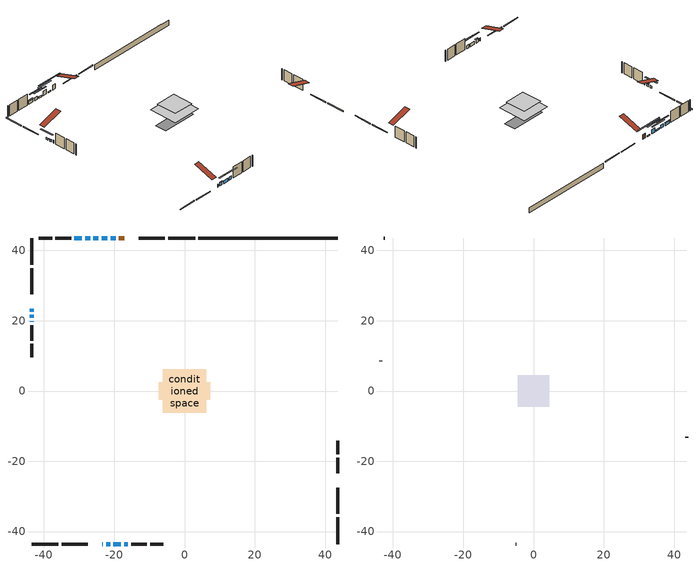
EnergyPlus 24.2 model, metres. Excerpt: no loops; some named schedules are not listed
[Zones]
conditioned space
 floor outside (Floor1 construction): -2.5,-2.5 -2.5,2.5 2.5,2.5 2.5,-2.5 z0.56
 floor adiabatic (AdiabaticFloorConstruction): -6.19,-6.19 -6.19,6.19 6.19,6.19 6.19,-6.19 z3
 floor foundation (Slab1 construction): -7.39,-2.52 -7.39,2.52 7.39,2.52 7.39,-2.52 z-1.69
 wall outside (RimJoist1 construction): 2.99,43.54 -4.67,43.54 / -43.54,-43.54 -35.89,-43.54 / -43.54,43.54 -43.54,35.89 / 43.54,-43.54 43.54,-35.89 z0.56:0.86
 wall outside (RimJoist2 construction): -5.6,43.54 -13.03,43.54 / -34.96,-43.54 -27.53,-43.54 / -43.54,34.96 -43.54,27.53 / 43.54,-34.96 43.54,-27.53 z0.56:0.86
 wall outside (AdiabaticWallConstruction 1): -17.15,43.54 -18.64,43.54 z0.56:2.59
 wall outside (AdiabaticWallConstruction): -23.4,-43.54 -23.2,-43.54 / -43.54,19.92 -43.54,19.71 z0.56:1.78; -22.27,-43.54 -21.2,-43.54 / -26.88,43.54 -28.25,43.54 / -17.21,-43.54 -16.14,-43.54 z0.56:1.93; -43.54,23.4 -43.54,22.59 z0.56:1.48; -43.54,21.66 -43.54,20.84 z0.56:1.42; -19.57,43.54 -20.99,43.54 z0.56:0.87; -21.92,43.54 -23.6,43.54 z0.56:2.49; -24.52,43.54 -25.95,43.54 z0.56:1.22; -20.27,-43.54 -18.14,-43.54 z0.56:1.88; -29.18,43.54 -31.31,43.54 z0.56:1.83
 wall outside (Wall1 construction): -32.24,43.54 -36.71,43.54 / -15.21,-43.54 -10.74,-43.54 / -43.54,18.78 -43.54,14.31 / 43.54,-23.4 43.54,-18.93 z0.56:5.44
 wall outside (Wall2 construction): -37.64,43.54 -41.47,43.54 / -9.81,-43.54 -5.99,-43.54 / -43.54,13.38 -43.54,9.55 / 43.54,-18 43.54,-14.17 z0.56:5.44
 wall foundation (FoundationWall1 construction): 3.92,43.54,-1.69 3.92,43.54,0.56 39.58,43.54,0.56 39.58,43.54,0.45 43.54,43.54,0.45 43.54,43.54,-1.69
 window (WindowConstruction 9): -23.4,-43.54 -23.2,-43.54 z0.56:1.78
 window (WindowConstruction 6): -22.27,-43.54 -21.2,-43.54 z0.56:1.93
 window (WindowConstruction 7): -43.54,23.4 -43.54,22.59 z0.56:1.47
 window (WindowConstruction 8): -43.54,21.66 -43.54,20.84 z0.56:1.42
 window (WindowConstruction 11): -19.57,43.54 -20.99,43.54 z0.56:0.86
 window (WindowConstruction 10): -43.54,19.92 -43.54,19.71 z0.56:1.78
 window (WindowConstruction): -21.92,43.54 -23.6,43.54 z0.56:2.49
 window (WindowConstruction 1): -24.52,43.54 -25.95,43.54 z0.56:1.22
 window (WindowConstruction 2): -26.88,43.54 -28.25,43.54 z0.56:1.93
 window (WindowConstruction 3): -20.27,-43.54 -18.14,-43.54 z0.56:1.88
 window (WindowConstruction 4): -29.18,43.54 -31.31,43.54 z0.56:1.83
 window (WindowConstruction 5): -17.21,-43.54 -16.14,-43.54 z0.56:1.93
 door (Door): -17.15,43.54 -18.64,43.54 z0.56:2.59
 ceiling adiabatic (AdiabaticFloorConstruction): 6.19,-6.19 6.19,6.19 -6.19,6.19 -6.19,-6.19 z3
attic - vented
 floor to conditioned space (Floor2 construction Reversed): -4.42,-4.42 -4.42,4.42 4.42,4.42 4.42,-4.42 z5.44
 wall outside (Wall3 construction): -42.4,43.54 -42.61,43.54 / -5.06,-43.54 -4.84,-43.54 / -43.54,8.62 -43.54,8.41 / 43.54,-13.24 43.54,-13.03 z0.56:5.44
 roof outside (Roof1 construction): -16.22,43.54,5.44 -16.22,34.94,8.3 -13.96,34.94,8.3 -13.96,43.54,5.44; -24.33,-43.54,5.44 -24.33,-34.94,8.3 -26.6,-34.94,8.3 -26.6,-43.54,5.44; -43.54,24.33,5.44 -34.94,24.33,8.3 -34.94,26.6,8.3 -43.54,26.6,5.44; 43.54,-24.33,5.44 34.94,-24.33,8.3 34.94,-26.6,8.3 43.54,-26.6,5.44
shading: -21,-43.54 -22.47,-43.54 -22.47,-43.95 -21,-43.95 z2.13; -43.54,20.04 -43.54,25.95 -43.95,25.95 -43.95,20.04 z4.03; -43.54,20.64 -43.54,21.86 -43.95,21.86 -43.95,20.64 z1.62; -25.98,43.54 -14.58,43.54 -14.58,43.95 -25.98,43.95 z5.85; -26.15,43.54 -19.37,43.54 -19.37,43.95 -26.15,43.95 z5.04; -28.5,43.54 -21.97,43.54 -21.97,43.95 -28.5,43.95 z3.77; -30.8,43.54 -24.33,43.54 -24.33,43.95 -30.8,43.95 z4.48; -15.59,-43.54 -22.82,-43.54 -22.82,-43.95 -15.59,-43.95 z4.43; -31.51,43.54 -28.98,43.54 -28.98,43.95 -31.51,43.95 z2.03; -13.59,-43.54 -19.76,-43.54 -19.76,-43.95 -13.59,-43.95 z4.48
[Building]
Building 1: Terrain=Suburbs
[Site:Location]
Toronto City Centre_ON: Latitude {deg}=43.63; Longitude {deg}=-79.39; Time Zone {hr}=-5; Elevation {m}=77; Keep Site Location Information=Yes
[Site:GroundTemperature:Shallow]
5.01852, 3.26908, 3.12898, 3.95918, 7.29196, 10.6092, 13.4851, 15.3069, 15.4617, 13.9799, 11.1774, 7.9619
[Site:WaterMainsTemperature]
Calculation Method=Schedule; Temperature Schedule=mains temperature schedule
[Material] Roughness=Rough; Thermal Absorptance=0.9
Name | Thickness {m} | Conductivity {W/m-K} | Density {kg/m3} | Specific Heat {J/kg-K} | Solar Absorptance | Visible Absorptance
asphalt or fiberglass shingles | 0.00635 | 0.162714 | 1121.4 | 1465.45 | 0.4 | 0.4
ceiling loosefill ins | 0.169333 | 0.0480833 | 16.02 | 1046.75 | 0.7 | 0.7
ceiling stud and cavity | 0.1397 | 0.118768 | 65.682 | 1177.47 | 0.7 | 0.7
concrete 4.0 in. | 0.1016 | 1.803125 | 2242.8 | 837.4 | 0.7 | 0.7
concrete 8.0 in. | 0.2032 | 1.803125 | 2242.8 | 837.4 | 0.7 | 0.7
door material | 0.04445 | 0.327969 | 512.64 | 1214.23 | 0.7 | 0.7
exterior vertical ins | 0.0371966 | 0.029427 | 32.04 | 1214.23 | 0.7 | 0.7
floor covering | 0.0127 | 0.0433444 | 54.468 | 1339.84 | 0.6 | 0.6
floor rigid ins | 0.103632 | 0.029427 | 32.04 | 1214.23 | 0.7 | 0.7
floor rigid ins 1; wall rigid ins | 0.512978 | 0.029427 | 32.04 | 1214.23 | 0.7 | 0.7
floor stud and cavity | 0.1397 | 0.118027 | 92.3553 | 1139.71 | 0.7 | 0.7
floor stud and cavity 1 | 0.1397 | 1.75129 | 37.0049 | 1207.88 | 0.7 | 0.7
furniture material conditioned space 1 | 0.1524 | 0.115458 | 640.8 | 1214.23 | 0.6 | 0.6
gypsum board | 0.0127 | 0.160291 | 801 | 837.4 | 0.6 | 0.6
gypsum board 1 | 0.0127 | 0.160291 | 801 | 837.4 | 0.7 | 0.7
osb sheathing 0.5 in. | 0.0127 | 0.115458 | 512.64 | 1214.23 | 0.7 | 0.7
osb sheathing 0.75 in. | 0.01905 | 0.115458 | 512.64 | 1214.23 | 0.7 | 0.7
osb sheathing 2.0 in. | 0.0508 | 0.115458 | 512.64 | 1214.23 | 0.7 | 0.7
rim joist rigid ins | 0.051816 | 0.029427 | 32.04 | 1214.23 | 0.7 | 0.7
rim joist stud and cavity | 0.0508 | 0.249611 | 125.044 | 1163.47 | 0.6 | 0.6
rim joist stud and cavity 1 | 0.0508 | 0.0381321 | 125.044 | 1163.47 | 0.6 | 0.6
slab rigid ins | 0.0108865 | 0.029427 | 32.04 | 1214.23 | 0.7 | 0.7
wall stud and cavity | 0.1397 | 0.0817921 | 139.0536 | 1170.24 | 0.7 | 0.7
wall stud and cavity 1 | 0.0889 | 6.9971 | 50.32683 | 1063.81 | 0.6 | 0.6
wall stud and cavity 2 | 0.0889 | 0.380278 | 52.3479 | 1209.89 | 0.7 | 0.7
wall stud and cavity 3 | 0.0889 | 0.391764 | 83.0341 | 1211.67 | 0.7 | 0.7
wood siding | 0.0254 | 0.102417 | 544.68 | 1172.36 | 0.4 | 0.4
wood siding 1 | 0.00254 | 0.102417 | 544.68 | 1172.36 | 0.4 | 0.4
wood siding 2; wood siding 3; wood siding 4 | 0.0254 | 0.102417 | 544.68 | 1172.36 | 0.7 | 0.7
[WindowMaterial:SimpleGlazingSystem]
Name | U-Factor {W/m2-K} | Solar Heat Gain Coefficient
WindowMaterial | 3.10416 | 0.58
WindowMaterial 1 | 3.083154 | 0.63
WindowMaterial 2 | 3.05079 | 0.68
WindowMaterial 3 | 3.04114 | 0.69
WindowMaterial 4 | 3.06158 | 0.66
WindowMaterial 5 | 3.05987 | 0.66
WindowMaterial 6 | 3.08543 | 0.63
WindowMaterial 7 | 3.125739 | 0.54
WindowMaterial 8 | 3.15243 | 0.5
[Construction]
AdiabaticFloorConstruction: floor stud and cavity 1, floor rigid ins 1, osb sheathing 0.75 in., floor covering
AdiabaticWallConstruction: wood siding 3, wall rigid ins, wall stud and cavity 2, gypsum board
AdiabaticWallConstruction 1: wood siding 4, wall rigid ins, wall stud and cavity 2, gypsum board
Door: door material
Floor1 construction: floor stud and cavity, floor rigid ins, osb sheathing 0.75 in., floor covering
Floor2 construction Reversed: gypsum board, ceiling stud and cavity, ceiling loosefill ins
FoundationWall1 construction: concrete 8.0 in., gypsum board 1
furniture construction conditioned space 1: furniture material conditioned space 1
PartitionWallConstruction: gypsum board, wall stud and cavity 3, gypsum board
RimJoist1 construction: wood siding 2, rim joist rigid ins, osb sheathing 2.0 in., rim joist stud and cavity
RimJoist2 construction: wood siding 2, osb sheathing 2.0 in., rim joist stud and cavity 1
Roof1 construction: asphalt or fiberglass shingles
Slab1 construction: slab rigid ins, concrete 4.0 in.
Wall1 construction; Wall2 construction: wood siding, osb sheathing 0.5 in., wall stud and cavity, gypsum board
Wall3 construction: wood siding 1, wall stud and cavity 1
WindowConstruction: WindowMaterial
WindowConstruction 1; WindowConstruction 7: WindowMaterial 1
WindowConstruction 10; WindowConstruction 9: WindowMaterial 7
WindowConstruction 11: WindowMaterial 8
WindowConstruction 2: WindowMaterial 2
WindowConstruction 3: WindowMaterial 3
WindowConstruction 4: WindowMaterial 4
WindowConstruction 5; WindowConstruction 6: WindowMaterial 5
WindowConstruction 8: WindowMaterial 6
[Zone] Multiplier=1; Part of Total Floor Area=Yes
Name | Volume {m3}
attic - vented | 36.335
conditioned space | 585.4
[Space]
Name | Zone | Volume {m3}
attic - vented 1 | attic - vented | 36.335
conditioned space 1 | conditioned space | 585.4
[ZoneInfiltration:EffectiveLeakageArea]
infil attic - vented 1: Zone or Space=attic - vented 1; Schedule=Always On Discrete; Effective Air Leakage Area {cm2}=3285.89; Stack Coefficient=0.000538568; Wind Coefficient=1.56798e-05
[ZoneMixing]
whole house fan mix: Zone or Space=attic - vented; Schedule=Always On Continuous; Design Flow Rate Calculation Method=Flow/Zone; Design Flow Rate {m3/s}=0; Source Zone or Space=conditioned space
[SurfaceProperty:ExposedFoundationPerimeter]
Slab1: Exposed Perimeter Calculation Method=TotalExposedPerimeter; Total Exposed Perimeter {m}=39.625
[InternalMass] Zone or ZoneList=conditioned space; Space or SpaceList=conditioned space 1
Name | Construction | Surface Area {m2}
furniture mass conditioned space 1 | furniture construction conditioned space 1 | 101.12
partition wall mass | PartitionWallConstruction | 252.8
[Lights]
interior lighting: Zone or ZoneList or Space or SpaceList=conditioned space 1; Schedule=interior lighting schedule; Design Level Calculation Method=LightingLevel; Lighting Level {W}=343.2; Return Air Fraction=0; Fraction Radiant=0.6; Fraction Visible=0.2; Fraction Replaceable=1
[People]
occupants: Zone or ZoneList or Space or SpaceList=conditioned space 1; Number of People Schedule=occupants schedule; Number of People Calculation Method=People; Number of People=3; Fraction Radiant=0.314171; Sensible Heat Fraction=0.56303; Activity Level Schedule=occupants activity schedule; Carbon Dioxide Generation Rate {m3/s-W}=0; Enable ASHRAE 55 Comfort Warnings=No; Mean Radiant Temperature Calculation Type=EnclosureAveraged
[ElectricEquipment] Zone or ZoneList or Space or SpaceList=conditioned space 1; Design Level Calculation Method=EquipmentLevel
Name | Schedule | Design Level {W} | Fraction Latent | Fraction Radiant | Fraction Lost
clothes dryer | clothes dryer schedule | 140.772 | 0.015 | 0.081 | 0.85
clothes washer | clothes washer schedule | 32.1985 | 0.03 | 0.162 | 0.7
cooking range | cooking range schedule | 215.147 | 0.08 | 0.432 | 0.2
dishwasher | dishwasher schedule | 66.8632 | 0.3 | 0.18 | 0.4
fridge | fridge schedule | 72.9452 | 0 | 0.6 | 0
mech vent house fan | mech vent house fan schedule | 0 | 0 | 0 | 1
mech vent house fan cfis | mech vent house fan cfis schedule | 0 | 0 | 0 | 0
misc plug loads | misc plug loads schedule | 494.7 | 0.045 | 0.513 | 0.1
whole house fan | Always On Discrete | 0 | 0 | 0 | 1
[OtherEquipment] Zone or ZoneList or Space or SpaceList=conditioned space 1; Design Level Calculation Method=EquipmentLevel
Name | Fuel Type | Schedule | Design Level {W} | Fraction Latent | Fraction Radiant | Fraction Lost
clothes dryer 1 | Electricity | clothes dryer schedule | 0 | 0.015 | 0.081 | 0.85
cooking range 1 | Electricity | cooking range schedule | 0 | 0.08 | 0.432 | 0.2
general water use latent | None | general water use schedule | 62.594 | 1 | 0 | 0
general water use sensible | None | general water use schedule | -61.6891 | 0 | 0.6 | 0
mech vent house fan latent load | None | Always On Discrete | 0 | 1 | 0 | 0
mech vent house fan sensible load | None | Always On Discrete | 0 | 0 | 0 | 0
water heater energy adjustment1 | NaturalGas | Always On Discrete | 0.01 | 0 | 0 | 1
[ZoneInfiltration:DesignFlowRate] Zone or ZoneList or Space or SpaceList=conditioned space 1; Schedule=Always On Discrete; Design Flow Rate Calculation Method=Flow/Zone; Design Flow Rate {m3/s}=0
infil flow; natural vent flow; whole house fan flow
[AvailabilityManager:Scheduled]
central ac and furnace airloop Availability Manager: Schedule=Always On Discrete
[Foundation:Kiva]
Foundation Kiva 1: Initial Indoor Air Temperature {C}=18; Wall Height Above Grade {m}=0.560009; Wall Depth Below Slab {m}=0.2032; Custom Block Material Name 1=exterior vertical ins; Custom Block Depth 1 {m}=2.25; Custom Block X Position 1 {m}=0.2159; Custom Block Z Position 1 {m}=0
[Foundation:Kiva:Settings]
Soil Conductivity {W/m-K}=0.849921; Soil Density {kg/m3}=1842.3; Soil Specific Heat {J/kg-K}=418.7; Ground Solar Absorptivity=0.9; Ground Thermal Absorptivity=0.9; Ground Surface Roughness {m}=0.03; Far-Field Width {m}=40; Deep-Ground Boundary Condition=ZeroFlux; Deep-Ground Depth {m}=40; Minimum Cell Dimension {m}=0.2; Maximum Cell Growth Coefficient=3; Simulation Timestep=Timestep
[Exterior:Lights]
exterior lighting: Schedule=exterior lighting schedule; Design Level {W}=75.6
[EnergyManagementSystem:GlobalVariable]
central_ac_and_furnace_airloop_Fan_RTF
infil_program_Qfan
infil_program_Qinf
natural_vent_program_Qnv
natural_vent_program_Qwhf
[EnergyManagementSystem:Sensor]
Name | Output:Variable or Output:Meter Index Key | Output:Variable or Output:Meter
airflow_gain | infil flow | Infiltration Sensible Heat Gain Energy
airflow_gain_1 | natural vent flow | Infiltration Sensible Heat Gain Energy
airflow_gain_2 | whole house fan flow | Infiltration Sensible Heat Gain Energy
airflow_loss | infil flow | Infiltration Sensible Heat Loss Energy
airflow_loss_1 | natural vent flow | Infiltration Sensible Heat Loss Energy
airflow_loss_2 | whole house fan flow | Infiltration Sensible Heat Loss Energy
clg_load_cond |  | Cooling:EnergyTransfer:Zone:CONDITIONED SPACE
clg_sp_s; clg_sp_s_1 | cooling setpoint | Schedule Value
clothes_dryer_exhaust_0_sch_s | clothes dryer exhaust 0 schedule | Schedule Value
cool_season | cooling season schedule | Schedule Value
htg_load_cond |  | Heating:EnergyTransfer:Zone:CONDITIONED SPACE
htg_sp_s; htg_sp_s_1 | heating setpoint | Schedule Value
ig_ee_conv | clothes dryer | Electric Equipment Convective Heating Energy
ig_ee_conv_2 | cooking range | Electric Equipment Convective Heating Energy
ig_ee_conv_4 | fridge | Electric Equipment Convective Heating Energy
ig_ee_conv_5 | misc plug loads | Electric Equipment Convective Heating Energy
ig_ee_conv_6 | whole house fan | Electric Equipment Convective Heating Energy
ig_ee_rad | clothes dryer | Electric Equipment Radiant Heating Energy
ig_ee_rad_2 | cooking range | Electric Equipment Radiant Heating Energy
ig_ee_rad_4 | fridge | Electric Equipment Radiant Heating Energy
ig_ee_rad_5 | misc plug loads | Electric Equipment Radiant Heating Energy
ig_ee_rad_6 | whole house fan | Electric Equipment Radiant Heating Energy
ig_lgt_conv | interior lighting | Lights Convective Heating Energy
ig_lgt_rad | interior lighting | Lights Radiant Heating Energy
ig_lgt_vis | interior lighting | Lights Visible Radiation Heating Energy
ig_oe_conv | clothes dryer 1 | Other Equipment Convective Heating Energy
ig_oe_conv_1 | cooking range 1 | Other Equipment Convective Heating Energy
ig_oe_conv_2 | general water use latent | Other Equipment Convective Heating Energy
ig_oe_conv_3 | general water use sensible | Other Equipment Convective Heating Energy
ig_oe_conv_4 | water heater energy adjustment1 | Other Equipment Convective Heating Energy
ig_oe_rad | clothes dryer 1 | Other Equipment Radiant Heating Energy
ig_oe_rad_1 | cooking range 1 | Other Equipment Radiant Heating Energy
ig_oe_rad_2 | general water use latent | Other Equipment Radiant Heating Energy
ig_oe_rad_3 | general water use sensible | Other Equipment Radiant Heating Energy
ig_oe_rad_4 | water heater energy adjustment1 | Other Equipment Radiant Heating Energy
ig_ppl_conv | occupants | People Convective Heating Energy
ig_ppl_rad | occupants | People Radiant Heating Energy
im_conv | furniture mass conditioned space 1 | Surface Inside Face Convection Heat Gain Energy
im_conv_1 | partition wall mass | Surface Inside Face Convection Heat Gain Energy
im_ig | furniture mass conditioned space 1 | Surface Inside Face Internal Gains Radiation Heat Gain Energy
im_ig_1 | partition wall mass | Surface Inside Face Internal Gains Radiation Heat Gain Energy
im_lgt | furniture mass conditioned space 1 | Surface Inside Face Lights Radiation Heat Gain Energy
im_lgt_1 | partition wall mass | Surface Inside Face Lights Radiation Heat Gain Energy
im_sol | furniture mass conditioned space 1 | Surface Inside Face Solar Radiation Heat Gain Energy
im_sol_1 | partition wall mass | Surface Inside Face Solar Radiation Heat Gain Energy
im_surf | furniture mass conditioned space 1 | Surface Inside Face Net Surface Thermal Radiation Heat Gain Energy
im_surf_1 | partition wall mass | Surface Inside Face Net Surface Thermal Radiation Heat Gain Energy
mv_conv | mech vent house fan | Electric Equipment Convective Heating Energy
mv_conv_1 | mech vent house fan cfis | Electric Equipment Convective Heating Energy
mv_conv_2 | mech vent house fan latent load | Other Equipment Convective Heating Energy
mv_conv_3 | mech vent house fan sensible load | Other Equipment Convective Heating Energy
mv_rad | mech vent house fan | Electric Equipment Radiant Heating Energy
mv_rad_1 | mech vent house fan cfis | Electric Equipment Radiant Heating Energy
mv_rad_2 | mech vent house fan latent load | Other Equipment Radiant Heating Energy
mv_rad_3 | mech vent house fan sensible load | Other Equipment Radiant Heating Energy
natural_vent_s | natural vent schedule | Schedule Value
out_pb_s |  | Site Outdoor Air Barometric Pressure
out_wt_s |  | Site Outdoor Air Humidity Ratio
site_vw_s |  | Site Wind Speed
ss_back_out | Window1 | Surface Window Shortwave from Zone Back Out Window Heat Transfer Rate
ss_back_out_1 | Window10 | Surface Window Shortwave from Zone Back Out Window Heat Transfer Rate
ss_back_out_10 | Window7 | Surface Window Shortwave from Zone Back Out Window Heat Transfer Rate
ss_back_out_11 | Window9 | Surface Window Shortwave from Zone Back Out Window Heat Transfer Rate
ss_back_out_2 | Window11 | Surface Window Shortwave from Zone Back Out Window Heat Transfer Rate
ss_back_out_3 | Window12 | Surface Window Shortwave from Zone Back Out Window Heat Transfer Rate
ss_back_out_4 | Window13 | Surface Window Shortwave from Zone Back Out Window Heat Transfer Rate
ss_back_out_5 | Window2 | Surface Window Shortwave from Zone Back Out Window Heat Transfer Rate
ss_back_out_6 | Window3 | Surface Window Shortwave from Zone Back Out Window Heat Transfer Rate
ss_back_out_7 | Window4 | Surface Window Shortwave from Zone Back Out Window Heat Transfer Rate
ss_back_out_8 | Window5 | Surface Window Shortwave from Zone Back Out Window Heat Transfer Rate
ss_back_out_9 | Window6 | Surface Window Shortwave from Zone Back Out Window Heat Transfer Rate
ss_conv | Door1 | Surface Inside Face Convection Heat Gain Energy
ss_conv_1 | Window1 | Surface Inside Face Convection Heat Gain Energy
ss_conv_10 | Window6 | Surface Inside Face Convection Heat Gain Energy
ss_conv_11 | Window7 | Surface Inside Face Convection Heat Gain Energy
ss_conv_12 | Window9 | Surface Inside Face Convection Heat Gain Energy
ss_conv_2 | Window10 | Surface Inside Face Convection Heat Gain Energy
ss_conv_3 | Window11 | Surface Inside Face Convection Heat Gain Energy
ss_conv_4 | Window12 | Surface Inside Face Convection Heat Gain Energy
ss_conv_5 | Window13 | Surface Inside Face Convection Heat Gain Energy
ss_conv_6 | Window2 | Surface Inside Face Convection Heat Gain Energy
ss_conv_7 | Window3 | Surface Inside Face Convection Heat Gain Energy
ss_conv_8 | Window4 | Surface Inside Face Convection Heat Gain Energy
ss_conv_9 | Window5 | Surface Inside Face Convection Heat Gain Energy
ss_ig | Door1 | Surface Inside Face Internal Gains Radiation Heat Gain Energy
ss_ig_1 | Window1 | Surface Inside Face Internal Gains Radiation Heat Gain Energy
ss_ig_10 | Window6 | Surface Inside Face Internal Gains Radiation Heat Gain Energy
ss_ig_11 | Window7 | Surface Inside Face Internal Gains Radiation Heat Gain Energy
ss_ig_12 | Window9 | Surface Inside Face Internal Gains Radiation Heat Gain Energy
ss_ig_2 | Window10 | Surface Inside Face Internal Gains Radiation Heat Gain Energy
ss_ig_3 | Window11 | Surface Inside Face Internal Gains Radiation Heat Gain Energy
ss_ig_4 | Window12 | Surface Inside Face Internal Gains Radiation Heat Gain Energy
ss_ig_5 | Window13 | Surface Inside Face Internal Gains Radiation Heat Gain Energy
ss_ig_6 | Window2 | Surface Inside Face Internal Gains Radiation Heat Gain Energy
ss_ig_7 | Window3 | Surface Inside Face Internal Gains Radiation Heat Gain Energy
ss_ig_8 | Window4 | Surface Inside Face Internal Gains Radiation Heat Gain Energy
ss_ig_9 | Window5 | Surface Inside Face Internal Gains Radiation Heat Gain Energy
ss_lgt | Door1 | Surface Inside Face Lights Radiation Heat Gain Energy
ss_sol | Door1 | Surface Inside Face Solar Radiation Heat Gain Energy
ss_surf | Door1 | Surface Inside Face Net Surface Thermal Radiation Heat Gain Energy
ss_surf_1 | Window1 | Surface Inside Face Net Surface Thermal Radiation Heat Gain Energy
ss_surf_10 | Window6 | Surface Inside Face Net Surface Thermal Radiation Heat Gain Energy
ss_surf_11 | Window7 | Surface Inside Face Net Surface Thermal Radiation Heat Gain Energy
ss_surf_12 | Window9 | Surface Inside Face Net Surface Thermal Radiation Heat Gain Energy
ss_surf_2 | Window10 | Surface Inside Face Net Surface Thermal Radiation Heat Gain Energy
ss_surf_3 | Window11 | Surface Inside Face Net Surface Thermal Radiation Heat Gain Energy
ss_surf_4 | Window12 | Surface Inside Face Net Surface Thermal Radiation Heat Gain Energy
ss_surf_5 | Window13 | Surface Inside Face Net Surface Thermal Radiation Heat Gain Energy
ss_surf_6 | Window2 | Surface Inside Face Net Surface Thermal Radiation Heat Gain Energy
ss_surf_7 | Window3 | Surface Inside Face Net Surface Thermal Radiation Heat Gain Energy
ss_surf_8 | Window4 | Surface Inside Face Net Surface Thermal Radiation Heat Gain Energy
ss_surf_9 | Window5 | Surface Inside Face Net Surface Thermal Radiation Heat Gain Energy
ss_trans_in | Window1 | Surface Window Transmitted Solar Radiation Rate
ss_trans_in_1 | Window10 | Surface Window Transmitted Solar Radiation Rate
ss_trans_in_10 | Window7 | Surface Window Transmitted Solar Radiation Rate
ss_trans_in_11 | Window9 | Surface Window Transmitted Solar Radiation Rate
ss_trans_in_2 | Window11 | Surface Window Transmitted Solar Radiation Rate
ss_trans_in_3 | Window12 | Surface Window Transmitted Solar Radiation Rate
ss_trans_in_4 | Window13 | Surface Window Transmitted Solar Radiation Rate
ss_trans_in_5 | Window2 | Surface Window Transmitted Solar Radiation Rate
ss_trans_in_6 | Window3 | Surface Window Transmitted Solar Radiation Rate
ss_trans_in_7 | Window4 | Surface Window Transmitted Solar Radiation Rate
ss_trans_in_8 | Window5 | Surface Window Transmitted Solar Radiation Rate
ss_trans_in_9 | Window6 | Surface Window Transmitted Solar Radiation Rate
ss_trans_out | Window1 | Surface Inside Face Initial Transmitted Diffuse Transmitted Out Window Solar Radiation Rate
ss_trans_out_1 | Window10 | Surface Inside Face Initial Transmitted Diffuse Transmitted Out Window Solar Radiation Rate
ss_trans_out_10 | Window7 | Surface Inside Face Initial Transmitted Diffuse Transmitted Out Window Solar Radiation Rate
ss_trans_out_11 | Window9 | Surface Inside Face Initial Transmitted Diffuse Transmitted Out Window Solar Radiation Rate
ss_trans_out_2 | Window11 | Surface Inside Face Initial Transmitted Diffuse Transmitted Out Window Solar Radiation Rate
ss_trans_out_3 | Window12 | Surface Inside Face Initial Transmitted Diffuse Transmitted Out Window Solar Radiation Rate
ss_trans_out_4 | Window13 | Surface Inside Face Initial Transmitted Diffuse Transmitted Out Window Solar Radiation Rate
ss_trans_out_5 | Window2 | Surface Inside Face Initial Transmitted Diffuse Transmitted Out Window Solar Radiation Rate
ss_trans_out_6 | Window3 | Surface Inside Face Initial Transmitted Diffuse Transmitted Out Window Solar Radiation Rate
ss_trans_out_7 | Window4 | Surface Inside Face Initial Transmitted Diffuse Transmitted Out Window Solar Radiation Rate
ss_trans_out_8 | Window5 | Surface Inside Face Initial Transmitted Diffuse Transmitted Out Window Solar Radiation Rate
ss_trans_out_9 | Window6 | Surface Inside Face Initial Transmitted Diffuse Transmitted Out Window Solar Radiation Rate
s_conv | Floor1 | Surface Inside Face Convection Heat Gain Energy
s_conv_1 | Floor2 | Surface Inside Face Convection Heat Gain Energy
s_conv_10 | RimJoist2:180 | Surface Inside Face Convection Heat Gain Energy
s_conv_11 | RimJoist2:270 | Surface Inside Face Convection Heat Gain Energy
s_conv_12 | RimJoist2:90 | Surface Inside Face Convection Heat Gain Energy
s_conv_13 | Slab1 | Surface Inside Face Convection Heat Gain Energy
s_conv_14 | Wall1:0 | Surface Inside Face Convection Heat Gain Energy
s_conv_15 | Wall1:180 | Surface Inside Face Convection Heat Gain Energy
s_conv_16 | Wall1:270 | Surface Inside Face Convection Heat Gain Energy
s_conv_17 | Wall1:90 | Surface Inside Face Convection Heat Gain Energy
